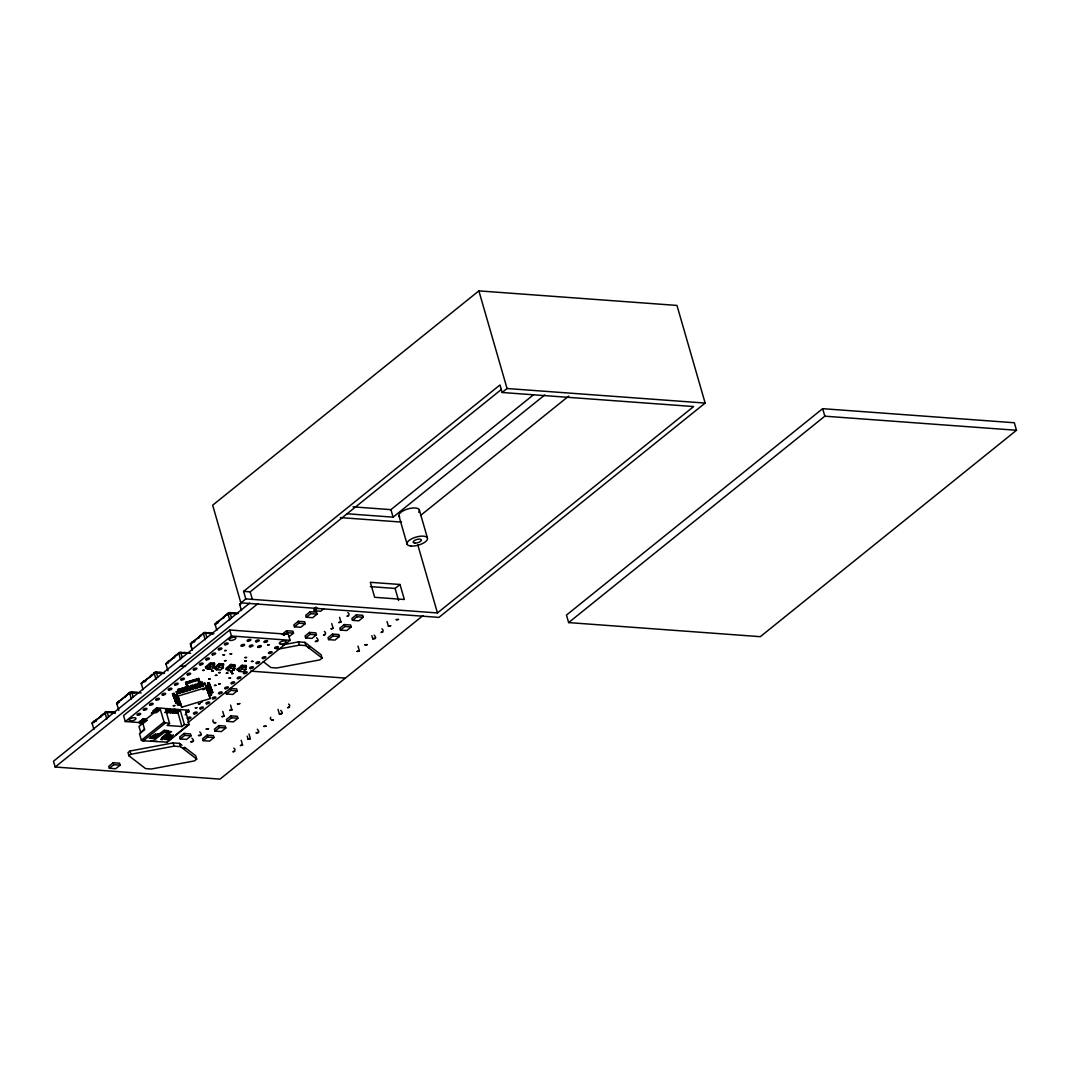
<?xml version="1.0" encoding="UTF-8"?>
<svg xmlns="http://www.w3.org/2000/svg" width="1070" height="1070" viewBox="0 0 1070 1070"><rect width="100%" height="100%" fill="white"/><g stroke="black" fill="none" stroke-linecap="round" stroke-linejoin="round"><path stroke-width="1.5" d="M209.212 695.366L210.215 698.59L181.726 707.203L176.269 691.688L204.758 683.088L205.895 686.566L207.687 686.017L207.66 683.075L209.132 682.633L207.914 686.646L206.229 687.569M207.687 686.017L208.008 683.382L209.132 682.633M208.155 687.274L208.142 684.332L209.6 683.89L208.637 688.532L206.951 689.454L208.984 688.839L208.958 685.897L210.068 685.148L208.61 685.602L210.309 685.776L209.198 686.525M206.122 687.194L206.47 688.197L208.503 687.582L208.489 684.639L209.6 683.89M208.637 688.532L208.958 685.897M209.091 686.86L208.864 689.16L207.179 690.083L209.212 689.468L209.439 687.154L210.656 686.793L209.091 686.86L210.897 687.422L209.666 687.783L209.573 691.046L207.888 691.969L209.934 691.354L209.907 688.411L211.124 688.05L209.559 688.117M209.573 691.046L209.8 688.746L211.258 688.304L210.148 689.04L210.054 692.303L208.369 693.226L210.402 692.611L210.389 689.668L211.606 689.307L210.028 689.374M210.402 692.611L210.389 689.668M210.295 692.932L208.61 693.855L210.884 693.868L208.837 694.483L210.522 693.561L210.509 690.631L211.967 690.19L211.004 694.818M210.522 693.561L210.857 690.926L211.967 690.19M211.352 695.125L211.338 692.183L212.448 691.447L210.977 691.889L212.796 692.451L211.566 692.812L211.352 695.125L209.319 695.741M231.936 709.932L229.662 710.413L231.936 709.932L230.558 705.13M234.758 751.367C229.181 752.732 238.115 750.913 233.822 748.131M289.475 707.283C284.031 708.648 292.765 706.802 288.552 704.047M325.32 634.697C319.863 636.061 328.61 634.216 324.384 631.447M348.766 615.798C343.323 617.163 352.057 615.317 347.844 612.562M359.4 650.948L357.126 651.429L359.4 650.948L358.022 646.133M382.859 632.049C377.402 633.413 386.136 631.567 381.923 628.812M166.76 742.125L143.286 740.814A2.3 2.113 -20.7 0 1 142.644 740.922L141.427 740.386L139.501 733.793L144.49 728.924M214.856 664.35C211.151 665.513 210.268 662.477 214.535 663.226L214 665.045L209.88 664.751L210.295 666.717L207.353 669.098L206.684 667.319M223.817 665.018C220.099 666.169 219.23 663.132 223.496 663.881L222.948 665.701L218.828 665.406L219.256 667.386L216.3 669.753L215.632 667.974M235.333 665.861C231.615 667.011 230.732 663.975 234.999 664.737L234.464 666.557L230.344 666.249L230.759 668.228L227.816 670.609L227.148 668.83M246.515 666.677C242.81 667.84 241.927 664.804 246.194 665.553L245.659 667.372L241.539 667.065L241.954 669.044L239.011 671.425L238.342 669.646M168.645 732.482L160.687 739.464L162.346 739.584L171.521 731.612L164.258 731.077L153.772 738.955L155.417 739.076L164.686 732.188L168.645 732.482L168.097 730.609L164.138 730.315L154.882 737.203L155.417 739.076M166.385 733.726L161.797 737.711L162.346 739.584M478.878 290.879L212.662 505.2L240.844 602.838L438.941 617.39L705.143 403.069L676.962 305.431L478.878 290.879L507.06 388.517L502.138 392.489L499.971 384.973L243.599 591.362L245.766 598.879L239.586 604.162L241.432 610.555M243.599 591.362L250.193 591.844L501.455 389.4M93.919 729.406L92.073 723.012L106.933 711.965L104.98 712.62L106.826 719M118.81 710.426L116.657 703.204L129.791 692.678L121.204 700.047M143.086 689.789L141.24 683.396L156.1 672.348L154.147 673.003L155.993 679.383M167.99 670.81L165.823 663.587L178.958 653.061L166.8 663.734M192.252 650.172L190.42 643.779L203.554 633.253L213.599 633.346M216.835 630.364L215.003 623.97L228.137 613.444L220.794 619.824M101.583 715.857L92.796 722.491M152.007 675.237L141.962 682.874M201.173 635.62L191.129 643.257L191.383 643.926M218.307 621.817L215.966 624.118M249.698 603.146L53.5 761.225L55.172 767.016L220.005 779.12L422.958 615.611M55.172 767.016L258.111 603.493M187.785 722.705L290.064 640.301L288.325 634.296L229.716 629.989L123.558 715.522L125.284 721.528L143.193 722.852M125.284 721.528L231.441 635.995L290.064 640.301M353.02 506.859L390.924 509.641L533.555 394.736M205.493 666.891L206.737 666.984L207.058 668.108L205.828 668.014L205.493 666.891L210.415 662.932L211.646 663.012M205.828 668.014L210.736 664.055L211.98 664.149M346.947 513.76L393.105 517.158L544.79 394.937M139.635 723.387L142.511 722.518L142.083 721.019L140.438 720.886L139.207 721.889L139.635 723.387L142.939 723.628L146.871 720.458L146.429 718.96L154.829 712.192M142.511 722.518L143.995 721.327L142.337 721.207L141.909 719.709L143.139 718.719L146.429 718.96M155.431 708.808L157.076 708.928L152.729 710.988L153.157 712.486L156.461 712.727L160.393 709.557L164.178 722.437L169.568 723.467L165.235 708.447L156.661 707.818L155.431 708.808L155.859 710.306L157.517 710.426L153.157 712.486M142.337 721.207L143.567 720.217L146.871 720.458M155.859 710.306L157.089 709.316L160.393 709.557M214.535 663.226L213.559 664.015L209.439 663.721M142.858 723.28L138.993 726.41L140.611 732.041M214 665.045L214.415 667.025L211.472 669.405L207.353 669.098M216.688 668.429L214.776 668.67L214.455 667.546L219.363 663.587L220.607 663.667M214.776 668.67L219.698 664.711L220.928 664.804M223.496 663.881L222.507 664.684L218.387 664.376M139.501 733.793L144.664 729.633L142.939 723.628M168.471 710.52L167.121 710.426L166.586 708.541L167.936 708.648L168.471 710.52L166.011 712.5L164.66 712.406M166.826 710.721L167.361 712.607L169.822 710.627L171.173 710.721L170.625 708.848L169.274 708.741L169.822 710.627M222.948 665.701L223.376 667.68L220.42 670.061L216.3 669.753M171.173 710.721L168.712 712.7L167.361 712.607M169.515 710.921L170.063 712.807L174.677 709.143L176.028 709.236L176.563 711.122L174.102 713.101L172.751 712.995L172.216 711.122M232.123 664.523L230.879 664.43L225.971 668.389L226.292 669.512L228.204 669.272M173.862 710.921L172.524 710.828L171.976 708.942L173.327 709.049L173.862 710.921L171.414 712.901L170.063 712.807M226.292 669.512L231.2 665.553L232.444 665.647M172.751 712.995L175.212 711.015L176.563 711.122M113.219 762.736L108.765 766.321L109.327 768.26L115.68 768.728L120.134 765.144L119.573 763.204L113.219 762.736L113.781 764.675L109.327 768.26M163.991 722.036L141.374 740.253L144.544 740.493M420.537 515.486L568.785 396.047M174.918 711.323L175.453 713.195L180.068 709.544L188.641 710.172L189.069 711.67L186.193 712.54M179.265 711.323L177.914 711.216L177.366 709.343L178.717 709.437L179.265 711.323L176.804 713.302L175.453 713.195M143.286 740.814L165.221 723.146M234.464 666.557L234.892 668.523L231.936 670.903L227.816 670.609M151.044 737.671L155.966 733.712L149.319 738.193L152.609 738.434L158.266 733.886L152.368 737.765L151.044 737.671L150.495 735.799M169.568 723.467L167.107 725.447L181.94 726.543L184.401 724.564L189.176 724.778L185.779 711.43L189.069 711.67M239.011 670.248L237.486 670.342L237.152 669.218L242.074 665.246L243.305 665.339M282.146 634.309L286.586 630.725L292.953 631.193L293.514 633.132L289.06 636.717M298.316 621.282L293.862 624.867L294.424 626.806L300.777 627.274L305.231 623.69L304.669 621.75L298.316 621.282L298.878 623.221L294.424 626.806M310.193 611.706L305.739 615.29L306.301 617.23L312.654 617.698L317.108 614.113L316.546 612.174L310.193 611.706L310.755 613.645L306.301 617.23M315.984 607.038L313.764 608.83L314.312 610.769L320.679 611.237L324.009 608.549M237.486 670.342L242.395 666.383L243.639 666.463M187.41 711.162L188.641 710.172M245.217 666.342L246.194 665.553M185.137 714.84L186.367 713.851M283.817 635.353L287.148 632.664L293.514 633.132M314.312 610.769L317.656 608.081M245.659 667.372L246.073 669.352L243.131 671.733L239.011 671.425M167.776 739.557L173.434 734.996L167.522 738.889L166.211 738.781L171.12 734.822L170.143 734.756L164.486 739.303L167.776 739.557L167.241 737.671M168.017 741.109L171.788 738.073M175.56 735.036L188.119 724.912M225.837 692.036L226.399 693.975L230.852 690.391L237.206 690.859L236.644 688.919L230.291 688.451L230.852 690.391M166.826 742.553L188.761 724.885M184.134 733.431L179.68 737.016L180.241 738.955L186.595 739.423L191.048 735.839L190.487 733.9L184.134 733.431L184.695 735.371L180.241 738.955M237.206 690.859L232.752 694.443L226.399 693.975M309.511 632.41L305.07 635.995L305.619 637.934L311.985 638.402L316.426 634.818L315.877 632.865L309.511 632.41L310.073 634.349L305.619 637.934M207.072 735.117L202.618 738.701L203.18 740.641L209.533 741.109L213.987 737.524L213.425 735.585L207.072 735.117L207.633 737.056L203.18 740.641M218.909 725.58L214.455 729.165L215.016 731.104L221.37 731.572L225.823 727.988L225.262 726.048L218.909 725.58L219.47 727.52L215.016 731.104M230.973 715.857L226.532 719.441L227.094 721.381L233.447 721.849L237.888 718.264L237.339 716.325L230.973 715.857L231.535 717.796L227.094 721.381M332.462 634.095L328.008 637.68L328.57 639.619L334.923 640.087L339.377 636.503L338.815 634.55L332.462 634.095L333.024 636.035L328.57 639.619M344.286 624.559L339.832 628.143L340.394 630.083L346.76 630.551L351.201 626.966L350.639 625.027L344.286 624.559L344.848 626.498L340.394 630.083M356.363 614.835L351.91 618.42L352.471 620.359L358.824 620.827L363.278 617.243L362.717 615.29L356.363 614.835L356.925 616.775L352.471 620.359M370.38 586.627L395.097 588.446L400.019 584.487L404.353 599.494L374.674 597.314L370.34 582.307L400.019 584.487M184.535 747.221L195.77 755.861L196.706 759.111L194.499 760.89L151.365 769.009L145.56 768.581L128.948 755.808L128.012 752.558L129.965 751.033L173.099 742.901L179.533 743.382L182.034 745.295M282.52 644.889L298.49 641.88L304.923 642.361L321.16 654.84L322.097 658.09L319.89 659.869L276.755 667.988L270.951 667.56L263.274 661.661M245.766 598.879L437.456 612.949L693.627 406.546L502.138 392.489M822.643 408.673L566.471 615.076L568.638 622.593L760.315 636.677L1016.5 430.274L1014.333 422.757L822.643 408.673L824.823 416.19L568.638 622.593M128.948 755.808L130.901 754.283L174.049 746.151L180.482 746.633L196.706 759.111M307.545 647.404L309.658 647.176L308.789 647.885M233.822 668.456L233.594 667.84M186.916 683.77L187.571 685.495M198.966 682.058L198.311 680.319M239.065 668.977L237.152 669.218M238.182 613.538L227.91 613.578L229.756 619.958M190.674 653.275L178.73 653.195L180.576 659.575M141.16 692.852L129.564 692.812L131.409 699.191M199.836 681.964L199.073 679.918L186.046 683.85L185.618 682.352L198.632 678.42L199.836 681.964L198.391 682.232M198.03 680.881L199.408 680.466M185.618 682.352L186.822 685.897L188.2 685.482M177.714 689.508L179.345 689.013L179.626 689.856C176.563 690.03 178.208 689.227 178.717 692.731L180.349 692.236L179.559 689.575L177.928 690.07M182.596 688.023L181.084 688.893L182.596 688.023L183.599 691.26L181.967 691.742L181.178 689.08L182.809 688.585L183.893 692.036L182.261 692.531L181.9 691.461L183.532 690.966M184.227 687.528L185.859 687.047L186.14 687.89L184.334 687.916L185.859 687.047M197.254 683.596L199.087 683.677L199.876 686.338L198.244 686.833L197.455 684.171L199.087 683.677M200.505 682.62L202.136 682.125L202.417 682.968L200.612 682.994L202.136 682.125M177.821 689.882L179.345 689.013M190.955 686.137L192.573 685.643L193.362 688.304L191.744 688.799L190.741 685.562L192.466 685.455M194.098 684.96L195.623 684.091L195.904 684.934L194.285 685.429M198.98 683.489C195.168 684.038 199.822 685.134 198.873 683.115M182.89 688.879L181.258 689.361L180.964 688.518M208.275 686.953L175.707 696.784L175.948 697.413L177.874 696.423L176.082 696.971L173.821 693.708L172.497 693.708L173.955 693.266L175.614 695.714L177.406 695.166M175.614 695.714L174.196 693.895L172.738 694.336L174.062 694.336L176.082 696.971M188.48 689.775L190.112 689.281L189.323 686.619L187.691 687.114L188.48 689.775L188.775 690.565L190.406 690.07L188.414 689.495L190.032 689L190.406 690.07M196.626 687.314L194.994 687.809L194.205 685.148L195.837 684.653L196.92 688.104L195.288 688.598L194.914 687.528L196.546 687.034L196.92 688.104M172.979 694.965L174.437 694.524L173.313 695.968L174.544 695.594L176.55 698.228L178.463 698.055L176.43 698.67L178.115 697.051L176.323 697.6L174.303 694.965L172.979 694.965L173.313 695.968M196.813 687.729L195.288 688.598M179.011 693.52C182.743 691.635 178.155 694.537 178.636 692.451L180.268 691.956L180.643 693.026M185.525 691.554C189.256 689.668 184.669 692.571 185.15 690.484L186.782 689.989L187.156 691.059M192.038 689.575C195.77 687.689 191.182 690.605 191.664 688.518L193.296 688.023L193.657 689.093M198.552 687.609C202.284 685.723 197.683 688.639 198.177 686.552L199.809 686.057L200.17 687.127M201.802 686.632C205.534 684.746 200.946 687.649 201.427 685.562L203.059 685.067L203.434 686.137M208.369 684.96L209.947 684.907M175.373 695.085L177.165 694.537M207.446 685.389L205.654 685.937L206.002 686.94L208.035 686.325L205.761 686.311M175.012 696.851L173.447 696.222L174.905 695.781L173.795 697.225L175.012 696.851L177.031 699.486L178.931 699.312L176.898 699.927L175.253 697.48L173.915 697.48L175.386 697.038L174.156 698.108L175.493 698.108M175.841 696.343L177.633 695.794L177.981 696.797M208.984 688.839L206.711 688.826L208.396 687.903M176.336 699.553L174.972 700.368L176.202 699.994L177.847 702.442L179.88 701.826L177.981 702L175.721 698.737L174.504 699.111L175.854 698.295M176.095 698.924L174.744 699.74L175.962 699.365L177.981 702M178.931 699.312L178.583 698.309L177.031 699.486M209.105 689.789L207.419 690.712L209.212 689.468M176.563 700.181L175.212 700.997L176.43 700.623L178.449 703.257L180.241 702.709L178.315 703.699L178.088 703.07L180.349 703.084M210.268 690.003L211.74 689.561L210.616 690.297M177.272 700.114L179.172 699.941L177.366 701.184L179.412 700.569L177.5 700.743L175.253 697.48M209.345 690.418L207.66 691.34L209.693 690.725M178.931 704.368C173.741 705.625 183.679 705.264 176.67 701.251L175.346 701.251L176.804 700.81M177.045 701.438L175.694 702.254L176.67 701.251M177.74 701.372L179.533 700.823L179.88 701.826M209.814 691.675L208.128 692.598L210.161 691.982M181.726 707.203L180.723 703.966L178.931 704.515L177.152 702.508L175.814 702.508L177.286 702.067L176.162 703.512L177.379 703.137L178.797 704.956L180.83 704.341L180.482 703.338L178.69 703.886M177.607 701.813L179.64 701.198M210.763 694.189L209.078 695.112L211.111 694.497M277.063 649.343L299.426 645.13L305.859 645.611L322.097 658.09M507.06 388.517L705.143 403.069M824.823 416.19L1016.5 430.274M340.38 517.599L401.517 522.093M356.925 616.775L363.278 617.243M310.755 613.645L317.108 614.113M234.959 613.658L229.849 612.923M298.878 623.221L305.231 623.69M344.848 626.498L351.201 626.966M310.073 634.349L316.426 634.818M333.024 636.035L339.377 636.503M207.045 633.226L213.706 633.721M180.79 652.914L185.792 653.275M229.903 665.219L234.022 665.527M241.084 666.048L243.84 666.249M210.295 666.717L214.415 667.025M219.256 667.386L223.376 667.68M230.759 668.228L234.892 668.523M241.954 669.044L246.073 669.352M214.455 667.546L215.685 667.64M180.549 665.981L185.551 666.356M208.703 668.228L209.947 668.322M250.487 671.131L345.396 678.099M156.1 672.348L164.419 672.963M157.865 672.843L164.526 673.338M134.954 692.771L131.516 692.156M231.535 717.796L237.888 718.264M114.998 712.54L107.134 711.965L108.525 716.753M106.933 711.965L115.252 712.58M108.699 712.459L115.359 712.954M141.909 719.709L143.554 719.829M219.47 727.52L225.823 727.988M184.695 735.371L191.048 735.839M207.633 737.056L213.987 737.524M150.897 740.962L157.237 741.416M113.781 764.675L120.134 765.144M340.929 621.978L338.668 622.579L340.955 622.098L339.578 617.296M224.098 716.111L221.838 716.713L224.125 716.231L222.747 711.43M258.178 732.361C251.49 732.99 262.698 734.501 257.281 729.232M388.397 626.231L390.67 625.749L388.397 626.231L387.032 621.55M375.008 638.228C368.187 638.897 379.609 640.355 374.112 635.112M333.104 628.277L330.857 628.879L333.131 628.398L331.753 623.596M317.469 640.876C310.755 641.559 321.99 642.99 316.573 637.747M281.637 713.463C274.936 714.105 286.145 715.616 280.728 710.346M271.566 720.364C277.117 719.361 268.637 721.247 270.656 717.234M250.367 738.661L248.106 739.263L250.393 738.781L249.016 733.966M242.542 744.961L240.295 745.563L242.569 745.081L241.191 740.266M214.027 723.012C219.577 722.009 211.098 723.895 213.117 719.883M200.638 735.01C193.817 735.665 205.239 737.136 199.742 731.88M192.827 741.309C185.993 741.965 197.428 743.436 191.918 738.18M239.586 604.162L239.894 605.005M215.003 623.97L215.311 624.813M210.068 685.148L210.415 686.164M210.549 686.405L210.897 687.422M211.017 687.676L211.365 688.679M211.499 688.933L211.847 689.936M212.448 691.447L212.796 692.451M207.66 683.075L209.466 683.65M210.509 690.631L212.315 691.193M190.42 643.779L192.105 649.41M206.604 688.451L208.904 694.082M210.215 698.59L204.758 683.088M197.749 680.493L197.254 678.835M195.221 681.256L194.727 679.597M192.359 685.081L192.653 685.923L190.848 685.937M190.019 682.834L189.524 681.175M187.491 683.596L186.996 681.938M165.823 663.587L166.144 664.43M176.269 691.688L178.864 698.563M178.115 697.051L178.463 698.055M178.449 703.257L178.222 702.629L180.121 702.455M176.898 699.927L178.583 698.309M178.797 704.956L180.482 703.338M172.497 693.708L172.845 694.711M173.447 696.222L173.795 697.225M173.915 697.48L174.263 698.483M174.397 698.737L174.744 699.74M174.865 699.994L175.212 700.997M175.346 701.251L175.694 702.254M175.814 702.508L176.162 703.512M141.24 683.396L141.561 684.238M116.657 703.204L116.978 704.047M92.073 723.012L92.381 723.855M117.62 703.351L117.379 702.682L117.727 703.726M419.306 509.855L427.438 538.023M417.822 544.964L437.456 612.949M398.963 516.007L407.095 544.175M390.924 509.641L393.105 517.158M395.097 588.446L398.562 600.457M371.852 635.7L372.761 638.83M304.923 642.361L305.859 645.611M298.49 641.88L299.426 645.13M286.586 630.725L287.148 632.664M250.193 591.844L252.359 599.361M278.026 709.383L279.377 714.064M230.063 612.923L231.441 617.711M244.963 665.46L245.284 666.583M242.074 665.246L242.395 666.383M229.716 629.989L231.441 635.995M233.768 664.644L234.089 665.767M230.879 664.43L231.2 665.553M247.21 736.133L248.106 739.263M222.252 663.801L222.573 664.925M219.363 663.587L219.698 664.711M206.858 637.519L205.48 632.731L203.327 633.386L205.159 639.766M213.304 663.132L213.625 664.269M210.415 662.932L210.736 664.055M198.632 678.42L199.073 679.918M193.041 680.105L192.547 681.483L191.209 680.667M180.683 652.539L182.274 657.328M186.381 684.399L186.822 685.897M183.893 692.036L182.261 692.531M180.068 709.544L184.401 724.564M177.607 711.523L181.94 726.543M174.677 709.143L175.212 711.015M179.533 743.382L180.482 746.633M156.314 672.348L157.691 677.136M173.099 742.901L174.049 746.151M164.138 730.315L164.686 732.188M156.661 707.818L157.089 709.316M155.605 710.119L156.033 711.617M153.96 709.999L154.388 711.496M152.074 736.561L152.609 738.434M143.139 718.719L143.567 720.217M140.438 720.886L140.865 722.397M131.717 692.156L133.108 696.945M129.965 751.033L130.901 754.283M187.223 718.345A1.939 0.762 -16.1 0 1 189.631 717.101A1.939 0.762 -16.1 0 1 190.768 717.93A1.939 0.762 -16.1 0 1 187.959 718.893M283.055 634.871A3.518 1.378 -16.1 0 1 284.138 635.192M399.698 516.917A10.633 4.186 -16.1 0 1 408.994 508.638A10.633 4.186 -16.1 0 1 418.691 512.236M217.959 623.007A1.699 0.669 -16.1 0 1 217.143 623.088L216.822 623.048A1.699 0.669 -16.1 0 1 216.702 622.232L216.996 622.031A1.699 0.669 -16.1 0 1 218.989 621.496M228.525 614.167A1.699 0.669 -16.1 0 1 227.736 613.351A1.699 0.669 -16.1 0 1 230.224 612.588A1.699 0.669 -16.1 0 1 230.157 613.672M216.675 623.569A1.699 0.669 -16.1 0 1 216.648 623.395M216.728 623.195A1.699 0.669 -16.1 0 1 216.929 622.981L217.21 622.78A1.699 0.669 -16.1 0 1 217.571 622.593M227.843 614.768A1.699 0.669 -16.1 0 1 228.325 613.832M228.699 613.645A1.699 0.669 -16.1 0 1 230.973 613.632M223.657 618.152A7.022 2.769 -16.1 0 1 227.683 614.14M229.395 613.525A7.022 2.769 -16.1 0 1 236.604 613.484M192.011 642.762A1.699 0.669 -16.1 0 1 192.118 642.04L192.399 641.839A1.699 0.669 -16.1 0 1 194.406 641.304L194.727 641.345A1.699 0.669 -16.1 0 1 194.967 641.438M203.567 633.975A1.699 0.669 -16.1 0 1 203.902 632.704A1.699 0.669 -16.1 0 1 206.176 632.878M192.627 642.588A1.699 0.669 -16.1 0 1 194.232 642.067M203.233 634.055A1.699 0.669 -16.1 0 1 204.958 633.199M199.073 637.961A7.022 2.769 -16.1 0 1 203.099 633.948M206.577 632.905A7.022 2.769 -16.1 0 1 212.502 633.895M168.364 662.691A1.699 0.669 -16.1 0 1 167.977 662.704L167.656 662.664A1.699 0.669 -16.1 0 1 167.535 661.848L167.816 661.648A1.699 0.669 -16.1 0 1 169.434 661.126M179.359 653.783A1.699 0.669 -16.1 0 1 178.556 652.967A1.699 0.669 -16.1 0 1 181.057 652.205A1.699 0.669 -16.1 0 1 180.977 653.288M167.562 662.811A1.699 0.669 -16.1 0 1 167.749 662.597L168.03 662.397A1.699 0.669 -16.1 0 1 168.391 662.21M178.556 654.238A1.699 0.669 -16.1 0 1 179.158 653.449M179.533 653.262A1.699 0.669 -16.1 0 1 181.806 653.248M174.477 657.769A7.022 2.769 -16.1 0 1 178.516 653.757M180.215 653.141A7.022 2.769 -16.1 0 1 187.424 653.101M241.178 603.146A1.699 0.669 -16.1 0 1 241.285 602.423M241.258 603.761A1.699 0.669 -16.1 0 1 241.312 603.386M142.832 682.379A1.699 0.669 -16.1 0 1 142.952 681.657L143.233 681.456A1.699 0.669 -16.1 0 1 145.226 680.921L145.56 680.961A1.699 0.669 -16.1 0 1 145.787 681.055M157.009 672.495A1.699 0.669 -16.1 0 0 154.923 672.241A1.699 0.669 -16.1 0 0 154.08 673.538A1.699 0.669 -16.1 0 1 155.792 672.816M143.447 682.205A1.699 0.669 -16.1 0 1 145.065 681.684M149.894 677.577A7.022 2.769 -16.1 0 1 152.408 674.314M157.41 672.522A7.022 2.769 -16.1 0 1 163.322 673.511M119.198 702.308A1.699 0.669 -16.1 0 1 118.81 702.321L118.489 702.281A1.699 0.669 -16.1 0 1 118.369 701.465L118.65 701.265A1.699 0.669 -16.1 0 1 120.268 700.743M130.179 693.4A1.699 0.669 -16.1 0 1 129.39 692.584A1.699 0.669 -16.1 0 1 131.891 691.822A1.699 0.669 -16.1 0 1 131.811 692.905M118.395 702.428A1.699 0.669 -16.1 0 1 118.583 702.214L118.864 702.014A1.699 0.669 -16.1 0 1 119.225 701.826M129.376 693.855A1.699 0.669 -16.1 0 1 129.992 693.066M130.353 692.878A1.699 0.669 -16.1 0 1 132.64 692.865M125.31 697.386A7.022 2.769 -16.1 0 1 129.336 693.373M131.048 692.758A7.022 2.769 -16.1 0 1 138.257 692.718M93.665 721.996A1.699 0.669 -16.1 0 1 93.772 721.274L94.066 721.073A1.699 0.669 -16.1 0 1 96.059 720.538L96.38 720.578A1.699 0.669 -16.1 0 1 96.621 720.672M104.913 713.155A1.699 0.669 -16.1 0 1 105.756 711.858A1.699 0.669 -16.1 0 1 107.843 712.112M93.745 722.611A1.699 0.669 -16.1 0 1 93.999 722.023L94.28 721.822A1.699 0.669 -16.1 0 1 95.899 721.3M105.101 713.075A1.699 0.669 -16.1 0 1 107.401 712.379M100.727 717.194A7.022 2.769 -16.1 0 1 103.242 713.931M108.23 712.139A7.022 2.769 -16.1 0 1 114.156 713.128M182.783 747.97L185.043 747.716L182.783 747.97M206.229 729.071L208.489 728.83L206.229 729.071M237.5 703.873L239.76 703.632L237.5 703.873M263.768 726.423L266.029 726.182L263.768 726.423M364.964 644.889L367.224 644.648L364.964 644.889M396.234 619.69L398.495 619.45L396.234 619.69M202.698 689.12L204.53 688.866L202.698 689.12M202.805 689.495L204.637 689.24L202.805 689.495M151.432 713.128L152.93 713.021L151.432 713.128M173.3 705.705L174.798 705.598L173.3 705.705M202.725 670.395L204.223 670.288L202.725 670.395M224.66 650.6L226.158 650.493L224.66 650.6M223.015 654.867L224.513 654.76L223.015 654.867M211.686 671.05L213.184 670.943L211.686 671.05M208.61 679.062L210.108 678.955L208.61 679.062M224.499 660.738L225.997 660.631L224.499 660.738M230.117 653.85L231.615 653.743L230.117 653.85M215.364 675.384L216.862 675.277L215.364 675.384M218.735 672.669L220.233 672.562L218.735 672.669M195.342 707.792L196.84 707.685L195.342 707.792M198.472 703.793L199.97 703.685L198.472 703.793M200.799 701.773L202.297 701.666L200.799 701.773M214.508 685.429L216.006 685.322L214.508 685.429M226.358 673.231L227.857 673.124L226.358 673.231M218.601 683.971L220.099 683.864L218.601 683.971M230.839 671.973L232.337 671.853L230.839 671.973M232.926 669.927L234.424 669.82L232.926 669.927M231.628 673.618L233.126 673.511L231.628 673.618M229.06 678.046L230.558 677.939L229.06 678.046M245.043 657.582L246.541 657.475L245.043 657.582M244.776 660.966L246.274 660.859L244.776 660.966M251.463 661.461L252.961 661.354L251.463 661.461M267.687 644.862L269.185 644.755L267.687 644.862M189.216 686.432L187.477 686.552L187.772 687.395L189.216 686.432M186.06 687.609L184.441 688.104L185.23 690.765L186.849 690.27L186.06 687.609M202.35 682.687L200.719 683.182L201.508 685.843L203.126 685.348L202.35 682.687M177.272 694.911L175.48 696.155L177.272 694.911M225.141 644.755A1.939 0.762 -16.1 0 0 228.137 643.498A1.939 0.762 -16.1 0 0 225.529 643.311A1.939 0.762 -16.1 0 0 225.141 644.755M218.895 649.784A1.939 0.762 -16.1 0 0 221.891 648.527A1.939 0.762 -16.1 0 0 219.283 648.34A1.939 0.762 -16.1 0 0 218.895 649.784M130.567 720.966A3.518 1.378 -16.1 0 0 135.97 718.679A3.518 1.378 -16.1 0 0 131.249 718.331A3.518 1.378 -16.1 0 0 130.567 720.966M162.694 695.072A1.939 0.762 -16.1 0 0 165.689 693.815A1.939 0.762 -16.1 0 0 163.081 693.614A1.939 0.762 -16.1 0 0 162.694 695.072M156.447 700.101A1.939 0.762 -16.1 0 0 159.443 698.844A1.939 0.762 -16.1 0 0 156.835 698.656A1.939 0.762 -16.1 0 0 156.447 700.101M212.649 654.827A1.939 0.762 -16.1 0 0 215.645 653.556A1.939 0.762 -16.1 0 0 213.037 653.369A1.939 0.762 -16.1 0 0 212.649 654.827M225.436 688.705A1.939 0.762 -16.1 0 0 228.418 687.435A1.939 0.762 -16.1 0 0 225.81 687.248A1.939 0.762 -16.1 0 0 225.436 688.705M219.189 693.734A1.939 0.762 -16.1 0 0 222.172 692.464A1.939 0.762 -16.1 0 0 219.564 692.277A1.939 0.762 -16.1 0 0 219.189 693.734M212.943 698.764A1.939 0.762 -16.1 0 0 215.926 697.506A1.939 0.762 -16.1 0 0 213.318 697.306A1.939 0.762 -16.1 0 0 212.943 698.764M206.697 703.793A1.939 0.762 -16.1 0 0 209.68 702.535A1.939 0.762 -16.1 0 0 207.072 702.335A1.939 0.762 -16.1 0 0 206.697 703.793M143.955 710.172A1.939 0.762 -16.1 0 0 146.951 708.902A1.939 0.762 -16.1 0 0 144.343 708.714A1.939 0.762 -16.1 0 0 143.955 710.172M137.722 715.201A1.939 0.762 -16.1 0 0 140.705 713.931A1.939 0.762 -16.1 0 0 138.097 713.743A1.939 0.762 -16.1 0 0 137.722 715.201M264.638 642.388A1.939 0.762 -16.1 0 0 267.62 641.131A1.939 0.762 -16.1 0 0 265.012 640.93A1.939 0.762 -16.1 0 0 264.638 642.388M258.392 647.417A1.939 0.762 -16.1 0 0 261.374 646.16A1.939 0.762 -16.1 0 0 258.766 645.972A1.939 0.762 -16.1 0 0 258.392 647.417M256.265 641.773A1.939 0.762 -16.1 0 0 259.248 640.515A1.939 0.762 -16.1 0 0 256.639 640.315A1.939 0.762 -16.1 0 0 256.265 641.773M247.879 641.157A1.939 0.762 -16.1 0 0 250.875 639.9A1.939 0.762 -16.1 0 0 248.267 639.699A1.939 0.762 -16.1 0 0 247.879 641.157M241.646 646.186A1.939 0.762 -16.1 0 0 244.629 644.929A1.939 0.762 -16.1 0 0 242.021 644.742A1.939 0.762 -16.1 0 0 241.646 646.186M200.451 708.822A1.939 0.762 -16.1 0 0 203.434 707.564A1.939 0.762 -16.1 0 0 200.826 707.377A1.939 0.762 -16.1 0 0 200.451 708.822M194.205 713.864A1.939 0.762 -16.1 0 0 197.201 712.593A1.939 0.762 -16.1 0 0 194.579 712.406A1.939 0.762 -16.1 0 0 194.205 713.864M250.019 646.802A1.939 0.762 -16.1 0 0 253.001 645.544A1.939 0.762 -16.1 0 0 250.393 645.357A1.939 0.762 -16.1 0 0 250.019 646.802M181.432 679.985A1.939 0.762 -16.1 0 0 184.414 678.714A1.939 0.762 -16.1 0 0 181.806 678.527A1.939 0.762 -16.1 0 0 181.432 679.985M193.924 669.914A1.939 0.762 -16.1 0 0 196.907 668.656A1.939 0.762 -16.1 0 0 194.299 668.456A1.939 0.762 -16.1 0 0 193.924 669.914M187.678 674.943A1.939 0.762 -16.1 0 0 190.661 673.685A1.939 0.762 -16.1 0 0 188.052 673.498A1.939 0.762 -16.1 0 0 187.678 674.943M200.17 664.885A1.939 0.762 -16.1 0 0 203.153 663.627A1.939 0.762 -16.1 0 0 200.545 663.427A1.939 0.762 -16.1 0 0 200.17 664.885M175.186 685.014A1.939 0.762 -16.1 0 0 178.182 683.743A1.939 0.762 -16.1 0 0 175.56 683.556A1.939 0.762 -16.1 0 0 175.186 685.014M168.94 690.043A1.939 0.762 -16.1 0 0 171.936 688.786A1.939 0.762 -16.1 0 0 169.327 688.585A1.939 0.762 -16.1 0 0 168.94 690.043M269.145 653.476A1.939 0.762 -16.1 0 0 272.128 652.218A1.939 0.762 -16.1 0 0 269.52 652.031A1.939 0.762 -16.1 0 0 269.145 653.476M262.899 658.518A1.939 0.762 -16.1 0 0 265.882 657.247A1.939 0.762 -16.1 0 0 263.274 657.06A1.939 0.762 -16.1 0 0 262.899 658.518M256.653 663.547A1.939 0.762 -16.1 0 0 259.649 662.276A1.939 0.762 -16.1 0 0 257.027 662.089A1.939 0.762 -16.1 0 0 256.653 663.547M280.728 644.153A3.518 1.378 -16.1 0 0 286.131 641.866A3.518 1.378 -16.1 0 0 281.41 641.518A3.518 1.378 -16.1 0 0 280.728 644.153M230.478 640.462A3.518 1.378 -16.1 0 0 235.881 638.175A3.518 1.378 -16.1 0 0 231.173 637.827A3.518 1.378 -16.1 0 0 230.478 640.462M206.403 659.856A1.939 0.762 -16.1 0 0 209.399 658.585A1.939 0.762 -16.1 0 0 206.791 658.398A1.939 0.762 -16.1 0 0 206.403 659.856M250.407 668.576A1.939 0.762 -16.1 0 0 253.403 667.319A1.939 0.762 -16.1 0 0 250.795 667.118A1.939 0.762 -16.1 0 0 250.407 668.576M244.161 673.605A1.939 0.762 -16.1 0 0 247.157 672.348A1.939 0.762 -16.1 0 0 244.548 672.147A1.939 0.762 -16.1 0 0 244.161 673.605M150.201 705.13A1.939 0.762 -16.1 0 0 153.197 703.873A1.939 0.762 -16.1 0 0 150.589 703.685A1.939 0.762 -16.1 0 0 150.201 705.13M275.391 648.447A1.939 0.762 -16.1 0 0 278.374 647.189A1.939 0.762 -16.1 0 0 275.766 647.002A1.939 0.762 -16.1 0 0 275.391 648.447M237.914 678.634A1.939 0.762 -16.1 0 0 240.91 677.377A1.939 0.762 -16.1 0 0 238.302 677.19A1.939 0.762 -16.1 0 0 237.914 678.634M231.668 683.663A1.939 0.762 -16.1 0 0 234.664 682.406A1.939 0.762 -16.1 0 0 232.056 682.219A1.939 0.762 -16.1 0 0 231.668 683.663M411.121 546.048A10.633 4.186 -16.1 0 0 427.478 539.146A10.633 4.186 -16.1 0 0 413.207 538.103A10.633 4.186 -16.1 0 0 411.121 546.048M414.812 543.078A4.253 1.672 -16.1 0 0 421.353 540.323A4.253 1.672 -16.1 0 0 415.641 539.895A4.253 1.672 -16.1 0 0 414.812 543.078"/></g></svg>
